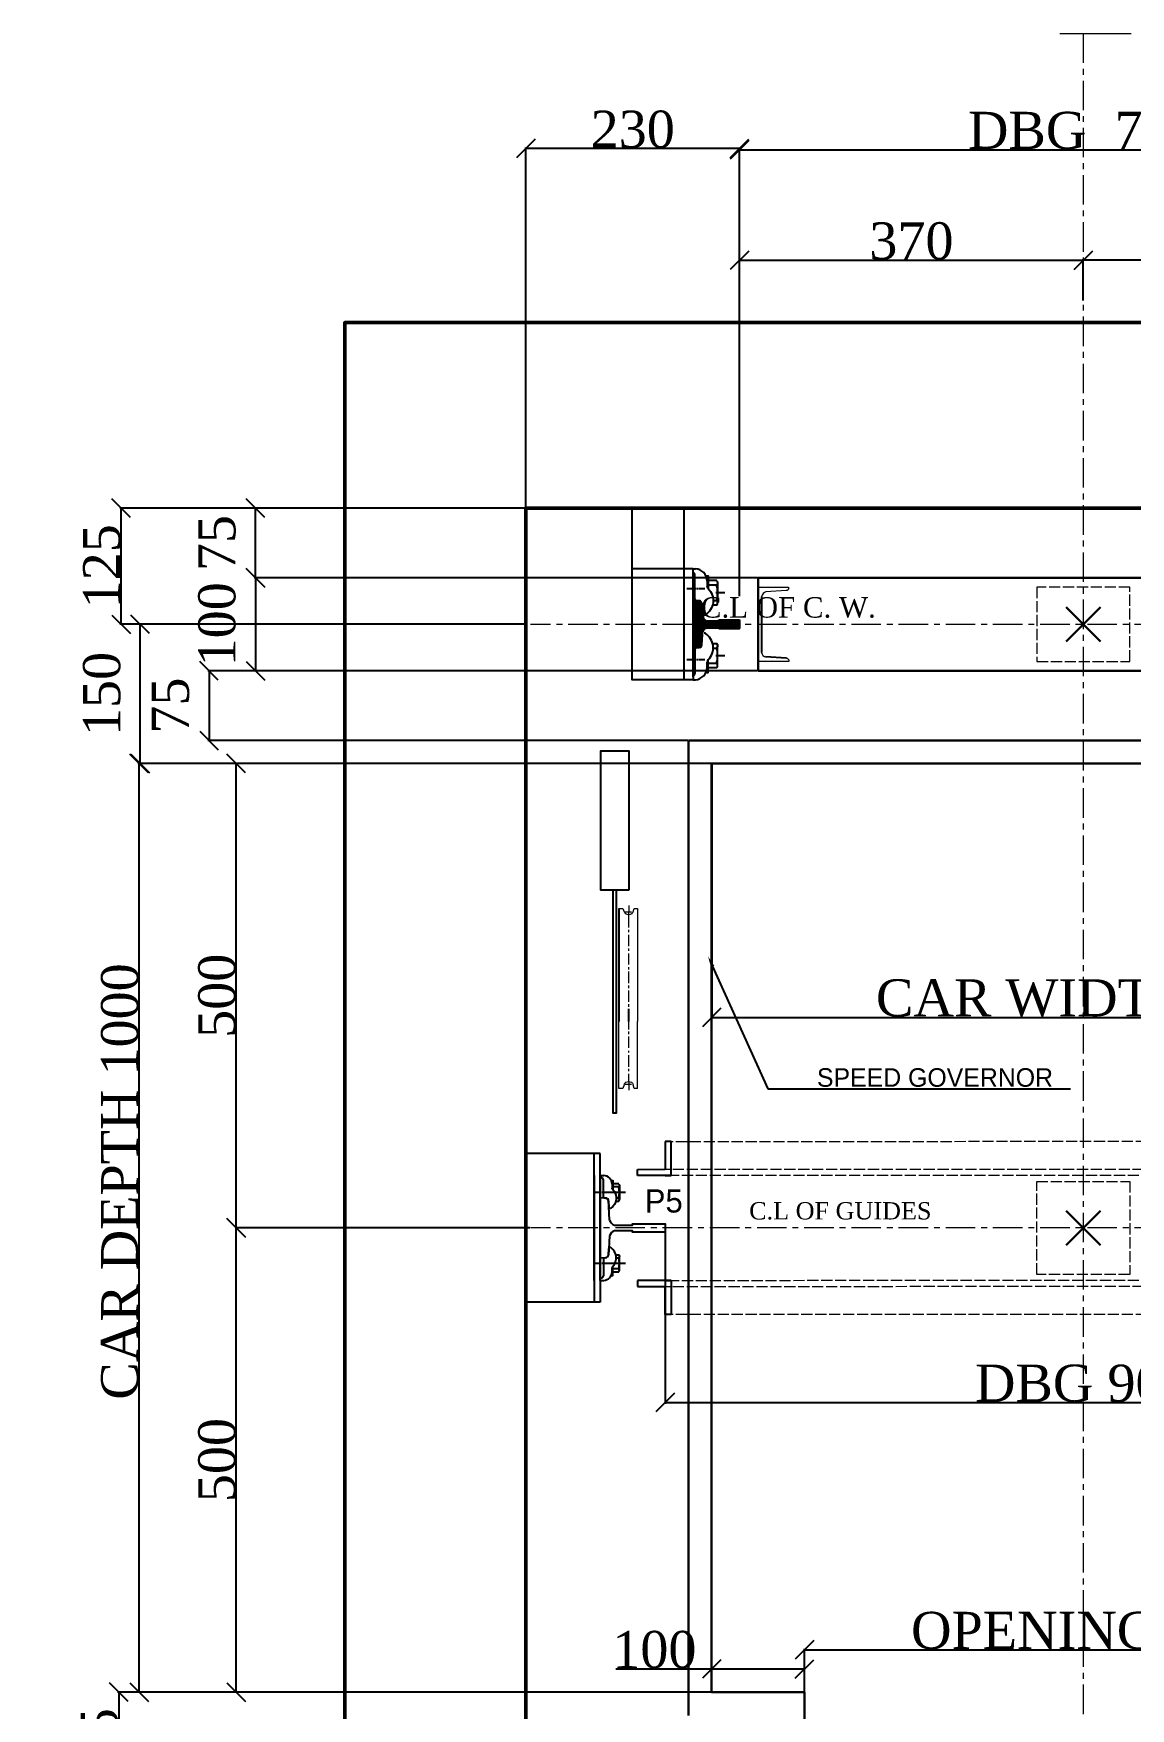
# Model space of a CAD drawing. Header units: millimetres. Extents: x 130 to 2377, y 155 to 2951.
# Drawn here: x 130 to 1311, y 1106 to 2910 of the extents above; entities that cross this region are included whole.
import ezdxf
from ezdxf import colors
from ezdxf.entities.mleader import LeaderData, LeaderLine
from ezdxf.math import Vec2, Vec3

# ---------------------------------------------------------------- set-up
doc = ezdxf.new("R2010")
doc.units = ezdxf.units.MM
for name, pattern in [('ACAD_ISO02W100', [15, 12, -3]), ('ACAD_ISO10W100', [18, 12, -3, 0, -3]), ('CENTER', [50.8, 31.75, -6.35, 6.35, -6.35]), ('CENTER2', [28.575, 19.05, -3.175, 3.175, -3.175])]:
    doc.linetypes.add(name, pattern=pattern)
for name, color, linetype in [('7', 6, 'ACAD_ISO10W100'), ('PDF_0', 7, 'Continuous'), ('PDF_gide rail', 7, 'Continuous')]:
    doc.layers.add(name, color=color, linetype=linetype)
for name, color, linetype, lineweight in [('Car', 3, 'Continuous', 18), ('CL', 2, 'CENTER', 0), ('DL', 8, 'ACAD_ISO02W100', 0), ('step&guides', 3, 'Continuous', 30), ('Wall', 1, 'Continuous', 50)]:
    doc.layers.add(name, color=color, linetype=linetype, lineweight=lineweight)
doc.styles.add('nassar2', font='cent.shx', dxfattribs={"height": 60})
doc.styles.add('top', font='cent.shx', dxfattribs={"height": 40})
doc.dimstyles.new('top', dxfattribs={"dimtxt": 35, "dimasz": 20, "dimexe": 1.25, "dimexo": 0.625, "dimtad": 1, "dimtxsty": 'top', "dimblk": 'OBLIQUE', "dimcen": 2.5, "dimadec": 0, "dimazin": 0, "dimtfac": 1, "dimtmove": 0, "dimatfit": 3, "dimldrblk": 'OBLIQUE', "dimfxl": 1, "dimarcsym": 0})
pattern_1 = [(45, (18924.27063, -7097.71146), (-0.08838834765, 0.08838834765), [])]

# ---------------------------------------------------------------- blocks, each defined once
blk = doc.blocks.new('_Oblique')
at = {"color": 0, "linetype": 'ByBlock', "lineweight": -2}
blk.add_line((-0.5, -0.5), (0.5, 0.5), dxfattribs=at)
blk = doc.blocks.new('*D35')
at = {"color": 0, "lineweight": -2, "transparency": 16777216}
for p, q in [((889.9, 2399.2), (889.9, 2666.8)), ((889.9, 2665.6), (1259.9, 2665.6)), ((1259.9, 2631.2), (1259.9, 2666.8))]:
    blk.add_line(p, q, dxfattribs=at)
at = {"layer": 'Defpoints', "color": 0, "transparency": 16777216}
for p in [(1259.9, 2665.6), (1259.9, 2630.5), (889.9, 2398.6)]:
    blk.add_point(p, dxfattribs=at)
at = {"color": 0, "lineweight": -2, "transparency": 16777216, "xscale": 20, "yscale": 20, "zscale": 20, "rotation": 180}
blk.add_blockref('_Oblique', (889.9, 2665.6), dxfattribs=at)
at = {"color": 0, "lineweight": -2, "transparency": 16777216, "xscale": 20, "yscale": 20, "zscale": 20}
blk.add_blockref('_Oblique', (1259.9, 2665.6), dxfattribs=at)
at = {"color": 0, "transparency": 16777216, "insert": (1074.9, 2686.2), "char_height": 40, "attachment_point": 5, "style": 'top'}
blk.add_mtext('370', dxfattribs=at)
blk = doc.blocks.new('*D36')
at = {"color": 0, "lineweight": -2, "transparency": 16777216}
for p, q in [((1259.9, 2622.4), (1259.9, 2666.8)), ((1629.9, 2665.6), (1259.9, 2665.6)), ((1629.9, 2399.2), (1629.9, 2666.8))]:
    blk.add_line(p, q, dxfattribs=at)
at = {"layer": 'Defpoints', "color": 0, "transparency": 16777216}
for p in [(1259.9, 2665.6), (1259.9, 2621.7), (1629.9, 2398.6)]:
    blk.add_point(p, dxfattribs=at)
at = {"color": 0, "lineweight": -2, "transparency": 16777216, "xscale": 20, "yscale": 20, "zscale": 20, "rotation": 180}
blk.add_blockref('_Oblique', (1259.9, 2665.6), dxfattribs=at)
at = {"color": 0, "lineweight": -2, "transparency": 16777216, "xscale": 20, "yscale": 20, "zscale": 20}
blk.add_blockref('_Oblique', (1629.9, 2665.6), dxfattribs=at)
at = {"color": 0, "transparency": 16777216, "insert": (1444.9, 2686.2), "char_height": 40, "attachment_point": 5, "style": 'top'}
blk.add_mtext('370', dxfattribs=at)
blk = doc.blocks.new('*D37')
at = {"color": 0, "lineweight": -2, "transparency": 16777216}
for p, q in [((889.9, 2304), (889.9, 2785.9)), ((889.9, 2784.6), (1629.9, 2784.6)), ((1629.9, 2304), (1629.9, 2785.9))]:
    blk.add_line(p, q, dxfattribs=at)
at = {"layer": 'Defpoints', "color": 0, "transparency": 16777216}
for p in [(1629.9, 2784.6), (889.9, 2303.4), (1629.9, 2303.4)]:
    blk.add_point(p, dxfattribs=at)
at = {"color": 0, "lineweight": -2, "transparency": 16777216, "xscale": 20, "yscale": 20, "zscale": 20, "rotation": 180}
blk.add_blockref('_Oblique', (889.9, 2784.6), dxfattribs=at)
at = {"color": 0, "lineweight": -2, "transparency": 16777216, "xscale": 20, "yscale": 20, "zscale": 20}
blk.add_blockref('_Oblique', (1629.9, 2784.6), dxfattribs=at)
at = {"color": 0, "transparency": 16777216, "insert": (1259.9, 2805.2), "char_height": 40, "attachment_point": 5, "style": 'top'}
blk.add_mtext('DBG  740', dxfattribs=at)
blk = doc.blocks.new('*D38')
at = {"color": 0, "lineweight": -2, "transparency": 16777216}
for p, q in [((659.9, 2274.2), (659.9, 2787.1)), ((889.9, 2785.9), (659.9, 2785.9)), ((889.9, 2309.8), (889.9, 2787.1))]:
    blk.add_line(p, q, dxfattribs=at)
at = {"layer": 'Defpoints', "color": 0, "transparency": 16777216}
for p in [(659.9, 2785.9), (889.9, 2309.2), (659.9, 2273.6)]:
    blk.add_point(p, dxfattribs=at)
at = {"color": 0, "lineweight": -2, "transparency": 16777216, "xscale": 20, "yscale": 20, "zscale": 20, "rotation": 180}
blk.add_blockref('_Oblique', (659.9, 2785.9), dxfattribs=at)
at = {"color": 0, "lineweight": -2, "transparency": 16777216, "xscale": 20, "yscale": 20, "zscale": 20}
blk.add_blockref('_Oblique', (889.9, 2785.9), dxfattribs=at)
at = {"color": 0, "transparency": 16777216, "insert": (774.9, 2806.5), "char_height": 40, "attachment_point": 5, "style": 'top'}
blk.add_mtext('230', dxfattribs=at)
blk = doc.blocks.new('*D41')
at = {"color": 0, "lineweight": -2, "transparency": 16777216}
for p, q in [((859.9, 1148.6), (756.6, 1148.6)), ((859.9, 1124.2), (859.9, 1149.9)), ((959.9, 1148.6), (859.9, 1148.6)), ((959.9, 1124.2), (959.9, 1149.9))]:
    blk.add_line(p, q, dxfattribs=at)
at = {"layer": 'Defpoints', "color": 0, "transparency": 16777216}
for p in [(859.9, 1148.6), (859.9, 1123.6), (959.9, 1123.6)]:
    blk.add_point(p, dxfattribs=at)
at = {"color": 0, "lineweight": -2, "transparency": 16777216, "xscale": 20, "yscale": 20, "zscale": 20, "rotation": 180}
blk.add_blockref('_Oblique', (859.9, 1148.6), dxfattribs=at)
at = {"color": 0, "lineweight": -2, "transparency": 16777216, "xscale": 20, "yscale": 20, "zscale": 20}
blk.add_blockref('_Oblique', (959.9, 1148.6), dxfattribs=at)
at = {"color": 0, "transparency": 16777216, "insert": (798.2, 1169.3), "char_height": 40, "attachment_point": 5, "style": 'top'}
blk.add_mtext('100', dxfattribs=at)
blk = doc.blocks.new('*D42')
at = {"color": 0, "lineweight": -2, "transparency": 16777216}
for p, q in [((959.9, 1124.2), (959.9, 1170.5)), ((959.9, 1169.3), (1559.9, 1169.3)), ((1559.9, 1124.2), (1559.9, 1170.5))]:
    blk.add_line(p, q, dxfattribs=at)
at = {"layer": 'Defpoints', "color": 0, "transparency": 16777216}
for p in [(1559.9, 1169.3), (959.9, 1123.6), (1559.9, 1123.6)]:
    blk.add_point(p, dxfattribs=at)
at = {"color": 0, "lineweight": -2, "transparency": 16777216, "xscale": 20, "yscale": 20, "zscale": 20, "rotation": 180}
blk.add_blockref('_Oblique', (959.9, 1169.3), dxfattribs=at)
at = {"color": 0, "lineweight": -2, "transparency": 16777216, "xscale": 20, "yscale": 20, "zscale": 20}
blk.add_blockref('_Oblique', (1559.9, 1169.3), dxfattribs=at)
at = {"color": 0, "transparency": 16777216, "insert": (1259.9, 1189.9), "char_height": 40, "attachment_point": 5, "style": 'top'}
blk.add_mtext('OPENING 600', dxfattribs=at)
blk = doc.blocks.new('*D51')
at = {"color": 0, "lineweight": -2, "transparency": 16777216}
for p, q in [((859.2, 2123.6), (242.3, 2123.6)), ((243.5, 1123.6), (243.5, 2123.6)), ((934.2, 1123.6), (242.3, 1123.6))]:
    blk.add_line(p, q, dxfattribs=at)
at = {"layer": 'Defpoints', "color": 0, "transparency": 16777216}
for p in [(243.5, 2123.6), (859.9, 2123.6), (934.9, 1123.6)]:
    blk.add_point(p, dxfattribs=at)
at = {"color": 0, "lineweight": -2, "transparency": 16777216, "xscale": 20, "yscale": 20, "zscale": 20}
for p, rotation in [((243.5, 2123.6), 90), ((243.5, 1123.6), 270)]:
    blk.add_blockref('_Oblique', p, dxfattribs=dict(at, rotation=rotation))
at = {"color": 0, "transparency": 16777216, "insert": (222.9, 1673.6), "char_height": 40, "attachment_point": 5, "rotation": 90, "style": 'top'}
blk.add_mtext('CAR DEPTH 1000', dxfattribs=at)
blk = doc.blocks.new('*D61')
at = {"color": 0, "lineweight": -2, "transparency": 16777216}
for p, q in [((664.2, 1623.6), (346.9, 1623.6)), ((348.1, 1123.6), (348.1, 1623.6)), ((464.2, 1123.6), (346.9, 1123.6))]:
    blk.add_line(p, q, dxfattribs=at)
at = {"layer": 'Defpoints', "color": 0, "transparency": 16777216}
for p in [(348.1, 1623.6), (664.9, 1623.6), (464.9, 1123.6)]:
    blk.add_point(p, dxfattribs=at)
at = {"color": 0, "lineweight": -2, "transparency": 16777216, "xscale": 20, "yscale": 20, "zscale": 20}
for p, rotation in [((348.1, 1623.6), 90), ((348.1, 1123.6), 270)]:
    blk.add_blockref('_Oblique', p, dxfattribs=dict(at, rotation=rotation))
at = {"color": 0, "transparency": 16777216, "insert": (327.5, 1373.6), "char_height": 40, "attachment_point": 5, "rotation": 90, "style": 'top'}
blk.add_mtext('500', dxfattribs=at)
blk = doc.blocks.new('*D52')
at = {"color": 0, "lineweight": -2, "transparency": 16777216}
for p, q in [((464.2, 2123.6), (346.9, 2123.6)), ((348.1, 1623.6), (348.1, 2123.6)), ((464.2, 1623.6), (346.9, 1623.6))]:
    blk.add_line(p, q, dxfattribs=at)
at = {"layer": 'Defpoints', "color": 0, "transparency": 16777216}
for p in [(348.1, 2123.6), (464.9, 2123.6), (464.9, 1623.6)]:
    blk.add_point(p, dxfattribs=at)
at = {"color": 0, "lineweight": -2, "transparency": 16777216, "xscale": 20, "yscale": 20, "zscale": 20}
for p, rotation in [((348.1, 2123.6), 90), ((348.1, 1623.6), 270)]:
    blk.add_blockref('_Oblique', p, dxfattribs=dict(at, rotation=rotation))
at = {"color": 0, "transparency": 16777216, "insert": (327.5, 1873.6), "char_height": 40, "attachment_point": 5, "rotation": 90, "style": 'top'}
blk.add_mtext('500', dxfattribs=at)
blk = doc.blocks.new('*D53')
at = {"color": 0, "lineweight": -2, "transparency": 16777216}
for p, q in [((659.2, 2398.6), (222.9, 2398.6)), ((224.2, 2273.6), (224.2, 2398.6)), ((659.2, 2273.6), (222.9, 2273.6))]:
    blk.add_line(p, q, dxfattribs=at)
at = {"layer": 'Defpoints', "color": 0, "transparency": 16777216}
for p in [(224.2, 2398.6), (659.9, 2398.6), (659.9, 2273.6)]:
    blk.add_point(p, dxfattribs=at)
at = {"color": 0, "lineweight": -2, "transparency": 16777216, "xscale": 20, "yscale": 20, "zscale": 20}
for p, rotation in [((224.2, 2398.6), 90), ((224.2, 2273.6), 270)]:
    blk.add_blockref('_Oblique', p, dxfattribs=dict(at, rotation=rotation))
at = {"color": 0, "transparency": 16777216, "insert": (203.5, 2336.1), "char_height": 40, "attachment_point": 5, "rotation": 90, "style": 'top'}
blk.add_mtext('125', dxfattribs=at)
blk = doc.blocks.new('*D62')
at = {"color": 0, "lineweight": -2, "transparency": 16777216}
for p, q in [((1709.9, 1627.5), (1709.9, 1434.2)), ((809.9, 1618.5), (809.9, 1434.2)), ((809.9, 1435.5), (1709.9, 1435.5))]:
    blk.add_line(p, q, dxfattribs=at)
at = {"layer": 'Defpoints', "color": 0, "transparency": 16777216}
for p in [(1709.9, 1628.1), (809.9, 1619.1), (1709.9, 1435.5)]:
    blk.add_point(p, dxfattribs=at)
at = {"color": 0, "lineweight": -2, "transparency": 16777216, "xscale": 20, "yscale": 20, "zscale": 20, "rotation": 180}
blk.add_blockref('_Oblique', (809.9, 1435.5), dxfattribs=at)
at = {"color": 0, "lineweight": -2, "transparency": 16777216, "xscale": 20, "yscale": 20, "zscale": 20}
blk.add_blockref('_Oblique', (1709.9, 1435.5), dxfattribs=at)
at = {"color": 0, "transparency": 16777216, "insert": (1259.9, 1456.1), "char_height": 40, "attachment_point": 5, "style": 'top'}
blk.add_mtext('DBG 900', dxfattribs=at)
blk = doc.blocks.new('*D63')
at = {"color": 0, "lineweight": -2, "transparency": 16777216}
for p, q in [((859.9, 2123), (859.9, 1849)), ((1659.9, 2123), (1659.9, 1849)), ((859.9, 1850.3), (1659.9, 1850.3))]:
    blk.add_line(p, q, dxfattribs=at)
at = {"layer": 'Defpoints', "color": 0, "transparency": 16777216}
for p in [(859.9, 2123.6), (1659.9, 2123.6), (1659.9, 1850.3)]:
    blk.add_point(p, dxfattribs=at)
at = {"color": 0, "lineweight": -2, "transparency": 16777216, "xscale": 20, "yscale": 20, "zscale": 20, "rotation": 180}
blk.add_blockref('_Oblique', (859.9, 1850.3), dxfattribs=at)
at = {"color": 0, "lineweight": -2, "transparency": 16777216, "xscale": 20, "yscale": 20, "zscale": 20}
blk.add_blockref('_Oblique', (1659.9, 1850.3), dxfattribs=at)
at = {"color": 0, "transparency": 16777216, "insert": (1259.9, 1870.9), "char_height": 40, "attachment_point": 5, "style": 'top'}
blk.add_mtext('CAR WIDTH 800', dxfattribs=at)
blk = doc.blocks.new('*D55')
at = {"color": 0, "lineweight": -2, "transparency": 16777216}
for p, q in [((299, 2273.6), (243.5, 2273.6)), ((244.8, 2123.6), (244.8, 2273.6)), ((859.2, 2123.6), (243.5, 2123.6))]:
    blk.add_line(p, q, dxfattribs=at)
at = {"layer": 'Defpoints', "color": 0, "transparency": 16777216}
for p in [(244.8, 2273.6), (299.6, 2273.6), (859.9, 2123.6)]:
    blk.add_point(p, dxfattribs=at)
at = {"color": 0, "lineweight": -2, "transparency": 16777216, "xscale": 20, "yscale": 20, "zscale": 20}
for p, rotation in [((244.8, 2273.6), 90), ((244.8, 2123.6), 270)]:
    blk.add_blockref('_Oblique', p, dxfattribs=dict(at, rotation=rotation))
at = {"color": 0, "transparency": 16777216, "insert": (203.5, 2198.6), "char_height": 40, "attachment_point": 5, "rotation": 90, "style": 'top'}
blk.add_mtext('150', dxfattribs=at)
blk = doc.blocks.new('*D64')
at = {"color": 0, "lineweight": -2, "transparency": 16777216}
for p, q in [((909.2, 2323.6), (367.5, 2323.6)), ((368.8, 2323.6), (368.8, 2223.6)), ((909.2, 2223.6), (367.5, 2223.6))]:
    blk.add_line(p, q, dxfattribs=at)
at = {"layer": 'Defpoints', "color": 0, "transparency": 16777216}
for p in [(909.9, 2323.6), (368.8, 2223.6), (909.9, 2223.6)]:
    blk.add_point(p, dxfattribs=at)
at = {"color": 0, "lineweight": -2, "transparency": 16777216, "xscale": 20, "yscale": 20, "zscale": 20}
for p, rotation in [((368.8, 2323.6), 90), ((368.8, 2223.6), 270)]:
    blk.add_blockref('_Oblique', p, dxfattribs=dict(at, rotation=rotation))
at = {"color": 0, "transparency": 16777216, "insert": (327.5, 2273.6), "char_height": 40, "attachment_point": 5, "rotation": 90, "style": 'top'}
blk.add_mtext('100', dxfattribs=at)
blk = doc.blocks.new('*D65')
at = {"color": 0, "lineweight": -2, "transparency": 16777216}
for p, q in [((909.2, 2223.6), (317.5, 2223.6)), ((318.8, 2223.6), (318.8, 2148.6)), ((834.2, 2148.6), (317.5, 2148.6))]:
    blk.add_line(p, q, dxfattribs=at)
at = {"layer": 'Defpoints', "color": 0, "transparency": 16777216}
for p in [(909.9, 2223.6), (318.8, 2148.6), (834.9, 2148.6)]:
    blk.add_point(p, dxfattribs=at)
at = {"color": 0, "lineweight": -2, "transparency": 16777216, "xscale": 20, "yscale": 20, "zscale": 20}
for p, rotation in [((318.8, 2223.6), 90), ((318.8, 2148.6), 270)]:
    blk.add_blockref('_Oblique', p, dxfattribs=dict(at, rotation=rotation))
at = {"color": 0, "transparency": 16777216, "insert": (277.5, 2186.1), "char_height": 40, "attachment_point": 5, "rotation": 90, "style": 'top'}
blk.add_mtext('75', dxfattribs=at)
blk = doc.blocks.new('*D56')
at = {"color": 0, "lineweight": -2, "transparency": 16777216}
for p, q in [((368.8, 2323.6), (368.8, 2398.6)), ((369.4, 2398.6), (370, 2398.6)), ((369.4, 2323.6), (370, 2323.6))]:
    blk.add_line(p, q, dxfattribs=at)
at = {"layer": 'Defpoints', "color": 0, "transparency": 16777216}
for p in [(368.8, 2398.6), (368.8, 2398.6), (368.8, 2323.6)]:
    blk.add_point(p, dxfattribs=at)
at = {"color": 0, "lineweight": -2, "transparency": 16777216, "xscale": 20, "yscale": 20, "zscale": 20}
for p, rotation in [((368.8, 2398.6), 90), ((368.8, 2323.6), 270)]:
    blk.add_blockref('_Oblique', p, dxfattribs=dict(at, rotation=rotation))
at = {"color": 0, "transparency": 16777216, "insert": (327.5, 2361.1), "char_height": 40, "attachment_point": 5, "rotation": 90, "style": 'top'}
blk.add_mtext('75', dxfattribs=at)
blk = doc.blocks.new('*D66')
at = {"color": 0, "lineweight": -2, "transparency": 16777216}
for p, q in [((464.2, 1123.6), (220.4, 1123.6)), ((221.7, 1123.6), (221.7, 998.6)), ((464.2, 998.6), (220.4, 998.6))]:
    blk.add_line(p, q, dxfattribs=at)
at = {"layer": 'Defpoints', "color": 0, "transparency": 16777216}
for p in [(464.9, 1123.6), (221.7, 998.6), (464.9, 998.6)]:
    blk.add_point(p, dxfattribs=at)
at = {"color": 0, "lineweight": -2, "transparency": 16777216, "xscale": 20, "yscale": 20, "zscale": 20}
for p, rotation in [((221.7, 1123.6), 90), ((221.7, 998.6), 270)]:
    blk.add_blockref('_Oblique', p, dxfattribs=dict(at, rotation=rotation))
at = {"color": 0, "transparency": 16777216, "insert": (201, 1061.1), "char_height": 40, "attachment_point": 5, "rotation": 90, "style": 'top'}
blk.add_mtext('125', dxfattribs=at)

msp = doc.modelspace()

# ---------------------------------------------------------------- hatches: boundary and pattern name
h = msp.add_hatch()
h.set_pattern_fill('ANSI31', color=256)
h.set_pattern_definition(pattern_1)
h.paths.add_polyline_path([(839.853, 2298.702), (845.152, 2298.702, -0.26508525), (848.653, 2296.018), (850.467, 2281.569, 0.36605419), (855.045, 2277.334), (867.625, 2277.334), (867.625, 2278.234), (889.853, 2278.234), (889.853, 2273.702), (839.853, 2273.702)])
h = msp.add_hatch()
h.set_pattern_fill('ANSI31', color=256)
h.set_pattern_definition(pattern_1)
edge = h.paths.add_edge_path()
edge.add_line((839.853, 2248.23), (845.152, 2248.23))
edge.add_arc((844.548, 2252.643), 4.453, 277.78596, 337.173125)
edge.add_line((848.653, 2250.915), (850.467, 2265.363))
edge.add_arc((855.261, 2264.773), 4.83, 452.566246, 532.987701, ccw=False)
edge.add_line((855.045, 2269.599), (867.625, 2269.599))
edge.add_line((867.625, 2269.599), (867.625, 2268.698))
edge.add_line((867.625, 2268.698), (889.853, 2268.698))
edge.add_line((889.853, 2268.698), (889.853, 2273.702))
edge.add_line((889.853, 2273.702), (839.853, 2273.702))
edge.add_line((839.853, 2273.702), (839.853, 2248.23))

# ---------------------------------------------------------------- linework, layer by layer
for p, q in [((664.853, 2398.584), (1854.853, 2398.584)), ((839.853, 2298.466), (839.853, 2333.518)), ((845.152, 2298.702), (839.853, 2298.702)), ((839.853, 2298.466), (839.853, 2248.466)), ((913.629, 2303.302), (913.629, 2243.356)), ((855.045, 2277.334), (867.625, 2277.334)), ((867.625, 2277.334), (867.625, 2278.352)), ((867.625, 2278.352), (889.853, 2278.352)), ((867.625, 2278.234), (889.853, 2278.234)), ((889.853, 2278.352), (889.853, 2269.052)), ((889.853, 2278.352), (889.853, 2269.052)), ((889.853, 2269.052), (889.853, 2278.352)), ((889.853, 2278.234), (889.853, 2268.934)), ((889.853, 2278.234), (889.853, 2268.934)), ((855.045, 2269.982), (867.625, 2269.982)), ((867.625, 2270.071), (867.625, 2269.052)), ((867.625, 2269.052), (889.853, 2269.052)), ((867.625, 2268.934), (889.853, 2268.934)), ((845.152, 2248.702), (839.853, 2248.702)), ((839.853, 2248.466), (839.853, 2213.886)), ((845.152, 2248.702), (839.988, 2248.702)), ((759.99, 1967.722), (759.99, 1846.057)), ((770.523, 1846.057), (770.523, 1859.383)), ((739.853, 1703.584), (659.853, 1703.584)), ((739.853, 1656.084), (739.853, 1591.084)), ((809.853, 1628.084), (809.853, 1619.084)), ((739.853, 1543.584), (659.853, 1543.584))]:
    msp.add_line(p, q)
at = {"ltscale": 5, "transparency": 33554666}
for p, q in [((816.371, 1716.659), (809.797, 1716.649)), ((809.797, 1716.649), (809.843, 1686.702)), ((816.427, 1680.138), (816.371, 1716.659)), ((779.896, 1686.656), (809.843, 1686.702)), ((779.906, 1680.082), (779.896, 1686.656)), ((816.427, 1680.138), (779.906, 1680.082)), ((809.853, 1680.128), (816.427, 1680.138)), ((779.906, 1567.086), (779.896, 1560.513)), ((779.896, 1560.513), (809.843, 1560.467)), ((816.427, 1567.03), (779.906, 1567.086)), ((809.797, 1530.52), (809.843, 1560.467)), ((809.853, 1567.04), (816.427, 1567.03)), ((816.427, 1567.03), (816.371, 1530.51)), ((816.371, 1530.51), (809.797, 1530.52))]:
    msp.add_line(p, q, dxfattribs=at)
for points in [[(829.853, 2213.886), (774.441, 2213.886), (774.441, 2398.584), (829.853, 2398.584)], [(770.55, 1987.3), (740.55, 1987.3), (740.55, 2137.3), (770.55, 2137.3)], [(757.542, 1987.3), (753.558, 1987.3), (753.562, 1747.67), (757.546, 1747.67)]]:
    msp.add_lwpolyline(points, close=True)
for points in [[(839.853, 2333.518), (774.441, 2333.518)], [(839.853, 2213.65), (809.853, 2213.65)]]:
    msp.add_lwpolyline(points)
at = {"color": 7, "linetype": 'Continuous', "lineweight": 20, "true_color": 0x000007}
for points in [[(759.99, 1967.722), (764.203, 1967.722), (765.783, 1964.035)], [(770.523, 1970.882), (770.523, 1963.509), (766.837, 1963.509)], [(775.264, 1964.035), (776.317, 1967.722), (780.004, 1967.722), (780.004, 1846.057)], [(770.523, 1960.875), (770.523, 1963.509), (770.523, 1963.509)], [(773.683, 1963.509), (770.523, 1963.509), (770.523, 1963.509)], [(770.523, 1947.181), (770.523, 1960.875), (770.523, 1960.875)], [(770.523, 1941.914), (770.523, 1944.548), (770.523, 1944.548)], [(770.523, 1927.167), (770.523, 1939.281), (770.523, 1939.281)], [(770.523, 1921.9), (770.523, 1924.534), (770.523, 1924.534)], [(770.523, 1907.153), (770.523, 1919.267), (770.523, 1919.267)], [(770.523, 1901.886), (770.523, 1904.519), (770.523, 1904.519)], [(770.523, 1887.139), (770.523, 1899.779), (770.523, 1899.779)], [(770.523, 1881.872), (770.523, 1884.505), (770.523, 1884.505)], [(770.523, 1867.124), (770.523, 1879.238), (770.523, 1879.238)], [(770.523, 1861.858), (770.523, 1864.491), (770.523, 1864.491)], [(759.99, 1773.901), (759.99, 1846.057), (759.99, 1846.057)], [(770.523, 1837.103), (770.523, 1846.057), (770.523, 1846.057)], [(780.004, 1773.901), (780.004, 1846.057), (780.004, 1846.057), (780.004, 1846.057)], [(770.523, 1832.363), (770.523, 1834.996), (770.523, 1834.996)], [(770.523, 1817.616), (770.523, 1829.73), (770.523, 1829.73)], [(770.523, 1812.349), (770.523, 1814.456), (770.523, 1814.456)], [(770.523, 1797.075), (770.523, 1809.715), (770.523, 1809.715)], [(770.523, 1792.335), (770.523, 1794.968), (770.523, 1794.968)], [(770.523, 1780.748), (770.523, 1789.701), (770.523, 1789.701)], [(765.783, 1777.587), (764.203, 1773.901), (759.99, 1773.901)], [(770.523, 1780.748), (770.523, 1778.114), (766.837, 1778.114)], [(773.683, 1778.114), (770.523, 1778.114), (770.523, 1771.794)], [(780.004, 1773.901), (776.317, 1773.901), (775.264, 1777.587)]]:
    msp.add_lwpolyline(points, dxfattribs=at)
for points in [[(770.523, 1960.875), (768.417, 1960.875), (766.31, 1962.455), (765.783, 1964.562)], [(775.264, 1964.562), (774.737, 1962.455), (772.63, 1960.875), (770.523, 1960.875)], [(765.783, 1778.114), (766.31, 1780.221), (768.417, 1781.274), (770.523, 1781.274)], [(770.523, 1781.274), (772.63, 1781.274), (774.737, 1780.221), (775.264, 1778.114)]]:
    msp.add_open_spline(points, degree=3, dxfattribs=at)
at = {"color": 7, "linetype": 'Continuous', "lineweight": 20}
msp.add_open_spline([(770.523, 1781.274), (772.63, 1781.274), (774.737, 1780.221), (775.264, 1778.114)], degree=3, dxfattribs=at)
at = {"layer": 'Car', "ltscale": 4, "transparency": 33554666}
msp.add_line((1234.733, 2909.839, -114), (1311.521, 2909.839, -114), dxfattribs=at)
at = {"layer": 'Car', "linetype": 'CENTER2', "lineweight": 30, "ltscale": 4, "transparency": 33554666}
for p, q in [((1241.356, 2255.088), (1278.349, 2292.081)), ((1278.349, 2255.088), (1241.356, 2292.081)), ((1278.349, 1605.088), (1241.356, 1642.081)), ((1241.356, 1605.088), (1278.349, 1642.081))]:
    msp.add_line(p, q, dxfattribs=at)
at = {"layer": 'CL'}
for p, q in [((1259.853, 2909.839, -110.467), (1259.853, 326.281)), ((1854.853, 2273.584), (664.853, 2273.584)), ((1854.853, 1623.584), (664.853, 1623.584))]:
    msp.add_line(p, q, dxfattribs=at)
at = {"layer": 'DL'}
for p, q in [((1703.335, 1716.659), (809.797, 1716.395)), ((1730.027, 1686.671), (779.896, 1686.341)), ((1739.8, 1680.138), (779.906, 1680.082)), ((1739.8, 1567.03), (779.905, 1566.754)), ((1730.027, 1560.498), (809.843, 1560.284)), ((1703.335, 1530.51), (814.322, 1530.254))]:
    msp.add_line(p, q, dxfattribs=at)
for points in [[(1209.99, 2233.683), (1309.99, 2233.683), (1309.99, 2313.683), (1209.99, 2313.683)], [(1309.853, 1573.584), (1209.853, 1573.584), (1209.853, 1673.584), (1309.853, 1673.584)]]:
    msp.add_lwpolyline(points, close=True, dxfattribs=at)
at = {"layer": 'PDF_0', "lineweight": 25}
for points in [[(839.853, 2333.518), (842.354, 2333.518)], [(839.853, 2330.054), (839.853, 2216.878)], [(839.853, 2216.878), (839.853, 2330.054)], [(839.853, 2330.054), (839.853, 2216.878)], [(843.182, 2311.713), (833.168, 2311.713)], [(841.866, 2300.811), (841.866, 2326.684)], [(845.117, 2311.713), (844.078, 2311.713)], [(852.384, 2311.713), (845.743, 2311.713)], [(855.047, 2320.338), (855.047, 2314.48)], [(865.298, 2320.826), (856.023, 2320.826)], [(866.254, 2318.185), (866.254, 2296.705)], [(847.236, 2298.858), (845.283, 2298.858), (842.667, 2298.947)], [(849.189, 2296.417), (850.165, 2284.701)], [(861.393, 2299.346), (865.298, 2299.346)], [(865.298, 2307.645), (864.322, 2307.645)], [(874.086, 2307.645), (866.275, 2307.645)], [(874.086, 2307.645), (866.275, 2307.645)], [(849.189, 2250.988), (850.165, 2262.704)], [(841.866, 2246.594), (841.866, 2220.721)], [(847.236, 2248.547), (845.283, 2248.547), (842.667, 2248.458)], [(861.393, 2248.058), (865.298, 2248.058)], [(865.298, 2239.76), (864.322, 2239.76)], [(866.254, 2229.22), (866.254, 2250.699)], [(874.086, 2239.76), (866.275, 2239.76)], [(874.086, 2239.76), (866.275, 2239.76)], [(940.534, 2237.22), (917.877, 2238.636)], [(843.182, 2235.221), (833.168, 2235.221)], [(845.117, 2235.221), (844.078, 2235.221)], [(852.384, 2235.221), (845.743, 2235.221)], [(855.047, 2227.067), (855.047, 2232.925)], [(865.298, 2226.579), (856.023, 2226.579)], [(839.853, 2213.886), (842.354, 2213.886)], [(733.361, 1566.996), (733.361, 1703.584)], [(739.853, 1566.996), (739.853, 1703.584)], [(733.361, 1680.172), (733.361, 1566.996)], [(733.361, 1566.996), (733.361, 1680.172)], [(733.361, 1680.172), (733.361, 1566.996)], [(733.361, 1680.172), (733.361, 1543.584)], [(739.853, 1680.172), (739.853, 1566.996)], [(739.853, 1680.172), (743.66, 1680.172)], [(739.853, 1680.172), (739.853, 1543.584)], [(742.622, 1680.172), (742.622, 1680.172)], [(733.624, 1661.83), (732.585, 1661.83)], [(740.891, 1661.83), (734.25, 1661.83)], [(741.237, 1677.404), (739.853, 1677.404)], [(742.276, 1661.83), (741.583, 1661.83)], [(749.889, 1661.83), (742.968, 1661.83)], [(743.314, 1656.985), (743.314, 1675.327)], [(751.273, 1661.83), (750.235, 1661.83)], [(758.541, 1661.83), (751.62, 1661.83)], [(752.658, 1670.828), (752.658, 1666.675)], [(759.925, 1671.174), (753.35, 1671.174)], [(759.925, 1661.83), (758.887, 1661.83)], [(767.193, 1661.83), (760.271, 1661.83)], [(760.603, 1669.302), (760.603, 1654.075)], [(747.121, 1655.601), (745.736, 1655.601), (743.889, 1655.76)], [(748.963, 1652.758), (749.333, 1645.572)], [(749.197, 1645.565), (749.197, 1645.565)], [(757.157, 1655.947), (759.925, 1655.947)], [(743.314, 1590.183), (743.314, 1571.841)], [(748.963, 1594.41), (749.333, 1601.597)], [(749.197, 1601.604), (749.197, 1601.604)], [(757.157, 1591.222), (759.925, 1591.222)], [(760.603, 1577.866), (760.603, 1593.094)], [(733.624, 1585.338), (732.585, 1585.338)], [(740.891, 1585.338), (734.25, 1585.338)], [(741.237, 1569.765), (739.853, 1569.765)], [(742.276, 1585.338), (741.583, 1585.338)], [(749.889, 1585.338), (742.968, 1585.338)], [(751.273, 1585.338), (750.235, 1585.338)], [(758.541, 1585.338), (751.62, 1585.338)], [(752.658, 1576.34), (752.658, 1580.493)], [(759.925, 1575.994), (753.35, 1575.994)], [(759.925, 1585.338), (758.887, 1585.338)], [(767.193, 1585.338), (760.271, 1585.338)], [(739.853, 1566.996), (743.66, 1566.996)], [(742.622, 1566.996), (742.622, 1566.996)]]:
    msp.add_lwpolyline(points, dxfattribs=at)
for points in [[(856.035, 2312.043, -0.4769017), (853.07, 2283.591, -0.14500939), (851.874, 2283.236)], [(854.07, 2325.708), (856.023, 2325.708), (856.023, 2312.039, -0.19879356), (855.047, 2314.235)], [(865.302, 2320.427, -0.42555746), (865.298, 2315.944), (856.023, 2315.944)], [(860.905, 2294.464), (865.298, 2294.464, 0.42555746), (865.302, 2298.948)], [(856.035, 2235.362, 0.4769017), (853.07, 2263.814, 0.14500939), (851.874, 2264.168)], [(860.905, 2252.94), (865.298, 2252.94, -0.42555746), (865.302, 2248.457)], [(854.07, 2221.697), (856.023, 2221.697), (856.023, 2235.366, 0.19879356), (855.047, 2233.169)], [(865.302, 2226.977, 0.42555746), (865.298, 2231.461), (856.023, 2231.461)], [(753.358, 1664.948, -0.4769017), (751.256, 1644.778, -0.14500939), (750.408, 1644.526)], [(751.966, 1674.635), (753.35, 1674.635), (753.35, 1664.945, -0.19879356), (752.658, 1666.502)], [(759.928, 1670.892, -0.42555746), (759.925, 1667.713), (753.35, 1667.713)], [(756.811, 1652.486), (759.925, 1652.486, 0.42555746), (759.928, 1655.664)], [(753.358, 1582.221, 0.4769017), (751.256, 1602.391, 0.14500939), (750.408, 1602.642)], [(756.811, 1594.682), (759.925, 1594.682, -0.42555746), (759.928, 1591.504)], [(751.966, 1572.534), (753.35, 1572.534), (753.35, 1582.224, 0.19879356), (752.658, 1580.666)], [(759.928, 1576.277, 0.42555746), (759.925, 1579.455), (753.35, 1579.455)]]:
    msp.add_lwpolyline(points, format="xyb", dxfattribs=at)
at = {"layer": 'PDF_0', "lineweight": 13}
msp.add_lwpolyline([(940.534, 2237.22), (941.006, 2237.22), (941.478, 2236.748), (941.95, 2236.276), (942.422, 2235.804), (942.894, 2235.332), (942.894, 2234.86), (942.894, 2233.444), (909.853, 2233.444), (909.853, 2313.686), (942.422, 2313.686), (942.422, 2312.27), (942.422, 2311.798), (942.422, 2311.326), (941.95, 2310.854), (941.95, 2310.382), (941.478, 2310.382), (941.006, 2309.91), (940.534, 2309.91), (940.062, 2309.91), (918.349, 2308.494)], dxfattribs=at)
at = {"layer": 'PDF_0', "lineweight": 25}
for centre, radius, start, end in [((838.807, 2326.554), 3.062, 2.434631, 70.02521), ((841.204, 2319.718), 13.848, 1.552295, 85.235699), ((832.836, 2307.401), 33.439, 345.750386, 14.249614), ((843.997, 2300.623), 2.139, 174.959214, 231.567757), ((846.096, 2295.944), 3.129, 8.692489, 68.627127), ((851.436, 2284.455), 1.295, 169.047572, 289.745947), ((843.997, 2246.782), 2.139, 128.432243, 185.040786), ((846.096, 2251.46), 3.129, 291.372873, 351.307511), ((832.836, 2240.004), 33.439, 345.750386, 14.249614), ((838.807, 2220.851), 3.062, 289.97479, 357.565369), ((841.204, 2227.686), 13.848, 274.764301, 358.447705), ((742.844, 1670.389), 9.817, 1.552295, 85.235699), ((741.145, 1675.235), 2.171, 2.434631, 87.565369), ((736.912, 1661.657), 23.705, 345.750386, 14.249614), ((744.517, 1656.803), 1.217, 171.37106, 238.964463), ((746.601, 1653.152), 2.503, 19.297379, 78.009648), ((750.449, 1645.645), 1.119, 183.74321, 267.900618), ((744.517, 1590.366), 1.217, 121.035537, 188.62894), ((750.449, 1601.524), 1.119, 92.099382, 176.25679), ((736.912, 1585.511), 23.705, 345.750386, 14.249614), ((741.145, 1571.934), 2.171, 272.434631, 357.565369), ((742.844, 1576.779), 9.817, 274.764301, 358.447705)]:
    msp.add_arc(centre, radius, start, end, dxfattribs=at)
at = {"layer": 'PDF_0', "lineweight": 13}
for centre, radius, start, end in [((919.671, 2302.551), 6.088, 102.536666, 172.915956), ((918.673, 2243.649), 5.052, 183.31753, 266.638158)]:
    msp.add_arc(centre, radius, start, end, dxfattribs=at)
at = {"layer": 'PDF_gide rail', "lineweight": 25}
for points in [[(848.653, 2296.018), (850.439, 2281.497)], [(848.653, 2251.387), (850.439, 2265.908)], [(848.653, 2251.387), (850.439, 2265.908)], [(745.747, 1591.558), (739.853, 1591.084), (739.853, 1656.084), (739.853, 1656.084)], [(745.747, 1655.611), (739.853, 1656.084), (739.853, 1591.084), (739.853, 1591.084)], [(750.032, 1631.972), (748.963, 1653.98)], [(755.429, 1626.584), (774.582, 1626.584), (774.582, 1628.084), (809.853, 1628.084), (809.853, 1619.084), (774.582, 1619.084), (774.582, 1620.584), (755.429, 1620.584)], [(750.032, 1615.196), (748.963, 1594.41)]]:
    msp.add_lwpolyline(points, dxfattribs=at)
for centre, radius, start, end in [((844.548, 2294.29), 4.453, 22.826875, 82.21404), ((855.261, 2282.159), 4.83, 186.566958, 267.433754), ((854.939, 2265.47), 4.514, 88.658898, 175.558563), ((844.548, 2253.115), 4.453, 277.78596, 337.173125), ((844.548, 2253.115), 4.453, 277.78596, 337.173125), ((745.07, 1651.608), 4.059, 16.461538, 80.409321), ((757.433, 1633.989), 7.671, 195.2431, 254.857488), ((757.433, 1613.179), 7.671, 105.142512, 164.7569), ((745.07, 1595.56), 4.059, 279.590679, 343.538462), ((745.07, 1595.56), 4.059, 279.590679, 343.538462)]:
    msp.add_arc(centre, radius, start, end, dxfattribs=at)
at = {"layer": 'step&guides'}
for p, q in [((834.853, 2148.584), (1684.853, 2148.584)), ((834.853, 2148.584), (834.853, 1098.584)), ((859.853, 2123.584), (1659.853, 2123.584)), ((859.853, 2123.584), (859.853, 1123.584)), ((859.853, 1123.584), (959.853, 1123.584)), ((959.853, 1123.584), (959.853, 1023.584))]:
    msp.add_line(p, q, dxfattribs=at)
msp.add_lwpolyline([(909.853, 2223.584), (1609.853, 2223.565), (1609.853, 2323.565), (909.853, 2323.584)], close=True, dxfattribs=at)
at = {"layer": 'Wall'}
for points in [[(1694.853, 798.584), (2054.853, 798.584), (2054.853, 2598.584), (464.853, 2598.584), (464.853, 798.584), (824.853, 798.584)], [(824.853, 998.584), (659.853, 998.584), (659.853, 2398.584), (1859.853, 2398.584), (1859.853, 998.584), (1694.853, 998.584)]]:
    msp.add_lwpolyline(points, dxfattribs=at)

# ---------------------------------------------------------------- texts
at = {"linetype": 'ACAD_ISO02W100', "ltscale": 4, "transparency": 33554666, "insert": (787.828, 1665.177), "char_height": 25, "attachment_point": 1}
msp.add_mtext_dynamic_manual_height_columns('P5', width=377.71746, gutter_width=125, heights=[0], dxfattribs=at)
at = {"layer": '7', "ltscale": 4, "attachment_point": 1}
for s, width, gutter_width, insert, char_height in [('{\\Fcent|c0;C.L OF C. W.}', 920.85121, 12.5, (848.286, 2302.847), 22), ('{\\Fcadnw-1|c0;SPEED GOVERNOR}', 812.66208, 175, (973.192, 1795.593), 20), ('\\pxt1;{\\Fcent|c0;C.L OF GUIDES}', 686.44118, 9.318, (900.224, 1651.346), 18.63605)]:
    msp.add_mtext_dynamic_manual_height_columns(s, width=width, gutter_width=gutter_width, heights=[0], dxfattribs=dict(at, insert=insert, char_height=char_height))

# ---------------------------------------------------------------- dimensions: what is measured, and where the dimension line sits
for base, p1, p2, text, picture, middle in [((1629.853, 2784.601), (889.853, 2303.352), (1629.853, 2303.352), 'DBG  <>', '*D37', (1259.853, 2784.601)), ((1659.853, 1850.257), (859.853, 2123.584), (1659.853, 2123.584), 'CAR WIDTH <>', '*D63', (1259.853, 1850.257)), ((1709.853, 1435.462), (809.853, 1619.084), (1709.853, 1628.084), 'DBG <>', '*D62', (1259.853, 1435.462)), ((1559.853, 1169.274), (959.853, 1123.584), (1559.853, 1123.584), 'OPENING <>', '*D42', (1259.853, 1169.274))]:
    dim = msp.add_linear_dim(base=base, p1=p1, p2=p2, text=text, dimstyle='top')
    dim.commit()
    dim.dimension.update_dxf_attribs({"geometry": picture, "text_midpoint": middle, "dimtype": 160})
for base, p1, p2, picture, middle in [((659.853, 2785.851), (889.853, 2309.182), (659.853, 2273.584), '*D38', (774.853, 2785.851)), ((1259.853, 2665.568), (889.853, 2398.584), (1259.853, 2630.532), '*D35', (1074.853, 2665.568)), ((859.853, 1148.649), (959.853, 1123.584), (859.853, 1123.584), '*D41', (798.228, 1148.649))]:
    dim = msp.add_linear_dim(base=base, p1=p1, p2=p2, dimstyle='top')
    dim.commit()
    dim.dimension.update_dxf_attribs({"geometry": picture, "text_midpoint": middle, "dimtype": 160})
for base, p1, p2, angle, picture, middle in [((1259.853, 2665.568), (1629.853, 2398.584), (1259.853, 2621.734), 180, '*D36', (1444.853, 2665.568)), ((224.171, 2398.584), (659.853, 2273.584), (659.853, 2398.584), 90, '*D53', (224.171, 2336.084)), ((348.138, 2123.584), (464.853, 1623.584), (464.853, 2123.584), 90, '*D52', (348.138, 1873.584)), ((348.138, 1623.584), (464.853, 1123.584), (664.853, 1623.584), 90, '*D61', (348.138, 1373.584)), ((221.671, 998.584), (464.853, 1123.584), (464.853, 998.584), 90, '*D66', (221.671, 1061.084))]:
    dim = msp.add_linear_dim(base=base, p1=p1, p2=p2, angle=angle, dimstyle='top')
    dim.commit()
    dim.dimension.update_dxf_attribs({"geometry": picture, "text_midpoint": middle, "dimtype": 160})
for base, p1, p2, picture, middle in [((368.763, 2398.584), (368.763, 2323.584), (368.763, 2398.584), '*D56', (348.138, 2361.084)), ((368.763, 2223.584), (909.853, 2323.584), (909.853, 2223.584), '*D64', (348.138, 2273.584)), ((244.796, 2273.584), (859.853, 2123.584), (299.626, 2273.584), '*D55', (224.171, 2198.584)), ((318.763, 2148.584), (909.853, 2223.584), (834.853, 2148.584), '*D65', (298.138, 2186.084))]:
    dim = msp.add_linear_dim(base=base, p1=p1, p2=p2, angle=90, dimstyle='top', override={"dimtmove": 1})
    dim.commit()
    dim.dimension.update_dxf_attribs({"geometry": picture, "text_midpoint": middle, "dimtype": 160})
dim = msp.add_linear_dim(base=(243.546, 2123.584), p1=(934.853, 1123.584), p2=(859.853, 2123.584), angle=90, text='CAR DEPTH <>', dimstyle='top')
dim.commit()
dim.dimension.update_dxf_attribs({"geometry": '*D51', "text_midpoint": (243.546, 1673.584), "dimtype": 160})

# ---------------------------------------------------------------- leaders
ml = msp.add_multileader_mtext('Standard')
ml.set_content('', color=256, style='nassar2')
ml.set_leader_properties()
ml.build(insert=Vec2(0, 0))
ml.multileader.update_dxf_attribs({"text_left_attachment_type": 6, "text_right_attachment_type": 6, "arrow_head_size": 12})
ctx = ml.context
ctx.base_point, ctx.char_height, ctx.arrow_head_size, ctx.landing_gap_size, ctx.plane_origin = Vec3(1246.126, 1773.537), 60, 12, 0.09, Vec3(780.299, 1816.174)
ctx.left_attachment, ctx.right_attachment = 6, 6
notes = []
notes.append((ctx, [(0, (1, 1, 0), (920.176, 1773.537), (1, 0), 325.95, [(0, [(855.967, 1915.988)], 0, [])])]))
ctx.mtext.insert, ctx.mtext.flow_direction = Vec3(1246.216, 1833.537), 5
for ctx, leaders in notes:
    for number, flags, end, landing, length, lines in leaders:
        leader = LeaderData()
        leader.index, (leader.has_last_leader_line, leader.has_dogleg_vector, leader.attachment_direction) = number, flags
        leader.last_leader_point, leader.dogleg_vector, leader.dogleg_length = Vec3(end), Vec3(landing), length
        for number, points, colour, breaks in lines:
            line = LeaderLine()
            line.index, line.vertices, line.color, line.breaks = number, Vec3.list(points), colors.encode_raw_color(colour), breaks
            leader.lines.append(line)
        ctx.leaders.append(leader)

doc.saveas('drawing.dxf')
